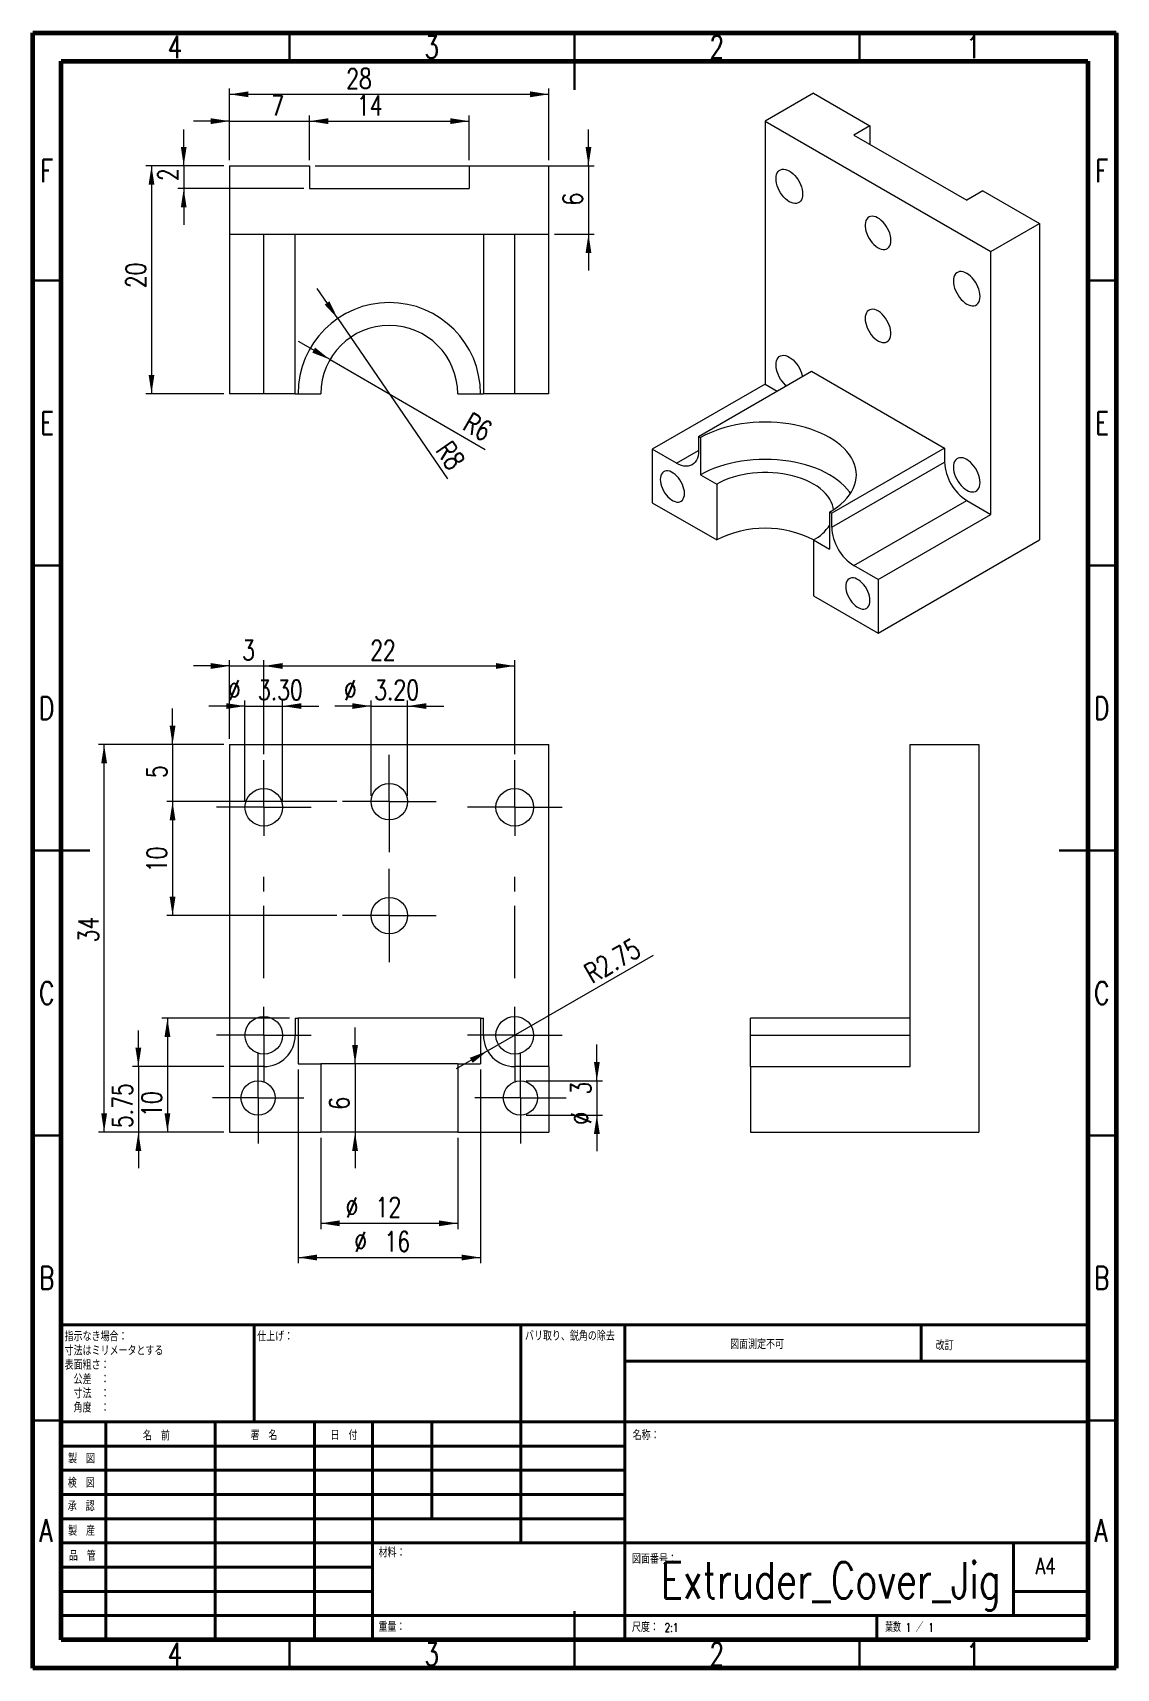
# Model space of a CAD drawing. Header units: millimetres. Extents: x 15 to 205, y 5 to 292.
import ezdxf

# ---------------------------------------------------------------- set-up
doc = ezdxf.new("R2010")
doc.units = ezdxf.units.MM
doc.linetypes.add('CENTERX2', pattern=[20.32, 12.7, -2.54, 2.54, -2.54])
doc.styles.add('SLDTEXTSTYLE0', font='TXT', dxfattribs={"width": 0.75, "bigfont": 'bigfont'})
doc.styles.add('SLDTEXTSTYLE1', font='TXT', dxfattribs={"width": 0.65625, "bigfont": 'bigfont'})
doc.dimstyles.new('SLDDIMSTYLE0', dxfattribs={"dimtxt": 3.5, "dimasz": 3.302, "dimexe": 0, "dimexo": 0.0625, "dimgap": 0.875, "dimtad": 1, "dimlfac": 0.5, "dimrnd": 1e-09, "dimzin": 12, "dimdsep": 46, "dimtxsty": 'SLDTEXTSTYLE0', "dimsah": 1, "dimcen": 0.09, "dimadec": 0, "dimazin": 3, "dimtfac": 1, "dimtofl": 0, "dimtmove": 0, "dimatfit": 3, "dimfxl": 1, "dimfrac": 2, "dimtolj": 1, "dimtzin": 12, "dimarcsym": 0})
doc.dimstyles.new('SLDDIMSTYLE1', dxfattribs={"dimtxt": 3.5, "dimasz": 3.302, "dimexe": 0, "dimexo": 0.0625, "dimgap": 0.875, "dimtad": 1, "dimlfac": 0.5, "dimrnd": 1e-09, "dimzin": 12, "dimdsep": 46, "dimtxsty": 'SLDTEXTSTYLE0', "dimsah": 1, "dimcen": 0.09, "dimadec": 0, "dimazin": 3, "dimtfac": 1, "dimtmove": 0, "dimatfit": 0, "dimfxl": 1, "dimfrac": 2, "dimtolj": 1, "dimtzin": 12, "dimarcsym": 0})
doc.dimstyles.new('SLDDIMSTYLE2', dxfattribs={"dimtxt": 3.5, "dimasz": 3.302, "dimexe": 0, "dimexo": 0.0625, "dimgap": 0.875, "dimtad": 1, "dimlfac": 0.5, "dimrnd": 1e-09, "dimzin": 12, "dimdsep": 46, "dimtxsty": 'SLDTEXTSTYLE0', "dimsah": 1, "dimcen": 0, "dimadec": 0, "dimazin": 3, "dimtfac": 1, "dimtofl": 0, "dimtmove": 1, "dimatfit": 3, "dimfxl": 1, "dimfrac": 2, "dimtolj": 1, "dimtzin": 12, "dimarcsym": 0})
doc.dimstyles.new('SLDDIMSTYLE3', dxfattribs={"dimtxt": 3.5, "dimasz": 3.302, "dimexe": 0, "dimexo": 0.0625, "dimgap": 0.875, "dimtad": 1, "dimlfac": 0.5, "dimrnd": 1e-09, "dimzin": 4, "dimdsep": 46, "dimtxsty": 'SLDTEXTSTYLE0', "dimsah": 1, "dimcen": 0.09, "dimadec": 0, "dimazin": 1, "dimtfac": 1, "dimtmove": 0, "dimatfit": 0, "dimfxl": 1, "dimfrac": 2, "dimtolj": 1, "dimtzin": 12, "dimarcsym": 0})

# ---------------------------------------------------------------- blocks, each defined once
blk = doc.blocks.new('SW_NOTE_0')
at = {"color": 0, "linetype": 'Continuous', "lineweight": 0, "char_height": 1.5, "attachment_point": 1, "style": 'SLDTEXTSTYLE0'}
for s, insert in [('指示なき場合：', (0, 1.93)), ('寸法はミリメータとする\u3000', (0, -0.57)), ('表面粗さ：', (0, -3.07)), ('\u3000公差\u3000：', (0, -5.57)), ('\u3000寸法\u3000：', (0, -8.07)), ('\u3000角度\u3000：', (0, -10.57))]:
    blk.add_mtext(s, dxfattribs=dict(at, insert=insert))
blk = doc.blocks.new('_D')
at = {"color": 7, "linetype": 'Continuous', "lineweight": 0}
for p, q in [((48.52, 167.08), (26.52, 167.08)), ((27.52, 99.08), (27.52, 167.08)), ((48.52, 99.08), (26.52, 99.08))]:
    blk.add_line(p, q, dxfattribs=at)
for points in [[(27.52, 167.08), (27.01, 163.78), (28.03, 163.78)], [(27.52, 99.08), (28.03, 102.38), (27.01, 102.38)]]:
    blk.add_solid(points, dxfattribs=at)
at = {"color": 7, "linetype": 'Continuous', "lineweight": 0, "insert": (23.01, 132.38), "char_height": 3.5, "attachment_point": 1, "rotation": 90, "style": 'SLDTEXTSTYLE0'}
blk.add_mtext('34', dxfattribs=at)
blk = doc.blocks.new('_D_1')
at = {"color": 7, "linetype": 'Continuous', "lineweight": 0}
for p, q in [((33.52, 110.58), (33.52, 116.93)), ((48.52, 110.58), (32.52, 110.58)), ((33.52, 110.58), (33.52, 99.08)), ((48.52, 99.08), (32.52, 99.08)), ((33.52, 99.08), (33.52, 92.73))]:
    blk.add_line(p, q, dxfattribs=at)
for points in [[(33.52, 110.58), (34.03, 113.88), (33.01, 113.88)], [(33.52, 99.08), (33.01, 95.78), (34.03, 95.78)]]:
    blk.add_solid(points, dxfattribs=at)
at = {"color": 7, "linetype": 'Continuous', "lineweight": 0, "insert": (29.01, 99.8), "char_height": 3.5, "attachment_point": 1, "rotation": 90, "style": 'SLDTEXTSTYLE0'}
blk.add_mtext('5.75', dxfattribs=at)
blk = doc.blocks.new('_D_2')
at = {"color": 7, "linetype": 'Continuous', "lineweight": 0}
for p, q in [((60.02, 119.08), (37.62, 119.08)), ((38.62, 119.08), (38.62, 99.08)), ((48.52, 99.08), (37.62, 99.08))]:
    blk.add_line(p, q, dxfattribs=at)
for points in [[(38.62, 119.08), (38.11, 115.78), (39.13, 115.78)], [(38.62, 99.08), (39.13, 102.38), (38.11, 102.38)]]:
    blk.add_solid(points, dxfattribs=at)
at = {"color": 7, "linetype": 'Continuous', "lineweight": 0, "insert": (34.11, 101.74), "char_height": 3.5, "attachment_point": 1, "rotation": 90, "style": 'SLDTEXTSTYLE0'}
blk.add_mtext('10', dxfattribs=at)
blk = doc.blocks.new('_D_3')
at = {"color": 7, "linetype": 'Continuous', "lineweight": 0}
for p, q in [((65.52, 98.08), (65.52, 82.08)), ((89.52, 98.08), (89.52, 82.08)), ((65.52, 83.08), (89.52, 83.08))]:
    blk.add_line(p, q, dxfattribs=at)
for points in [[(65.52, 83.08), (68.82, 82.57), (68.82, 83.59)], [(89.52, 83.08), (86.22, 83.59), (86.22, 82.57)]]:
    blk.add_solid(points, dxfattribs=at)
at = {"color": 7, "linetype": 'Continuous', "lineweight": 0, "char_height": 3.5, "attachment_point": 1, "style": 'SLDTEXTSTYLE0'}
for s, insert in [('%%c', (69.84, 87.59)), ('12', (75.12, 87.64))]:
    blk.add_mtext(s, dxfattribs=dict(at, insert=insert))
blk = doc.blocks.new('_D_4')
at = {"color": 7, "linetype": 'Continuous', "lineweight": 0}
for p, q in [((61.52, 110.08), (61.52, 76.08)), ((93.52, 110.08), (93.52, 76.08)), ((61.52, 77.08), (93.52, 77.08))]:
    blk.add_line(p, q, dxfattribs=at)
for points in [[(61.52, 77.08), (64.82, 76.57), (64.82, 77.59)], [(93.52, 77.08), (90.22, 77.59), (90.22, 76.57)]]:
    blk.add_solid(points, dxfattribs=at)
at = {"color": 7, "linetype": 'Continuous', "lineweight": 0, "char_height": 3.5, "attachment_point": 1, "style": 'SLDTEXTSTYLE0'}
for s, insert in [('%%c', (71.4, 81.59)), ('16', (76.68, 81.64))]:
    blk.add_mtext(s, dxfattribs=dict(at, insert=insert))
blk = doc.blocks.new('_D_5')
at = {"color": 7, "linetype": 'Continuous', "lineweight": 0}
for q in [(123.88, 130.12), (89.25, 110.16)]:
    blk.add_line((94.76, 113.33), q, dxfattribs=at)
blk.add_solid([(94.76, 113.33), (91.64, 112.12), (92.15, 111.24)], dxfattribs=at)
at = {"color": 7, "linetype": 'Continuous', "lineweight": 0, "insert": (111.33, 128.08), "char_height": 3.5, "attachment_point": 1, "rotation": 30, "style": 'SLDTEXTSTYLE0'}
blk.add_mtext('R2.75', dxfattribs=at)
blk = doc.blocks.new('_D_6')
at = {"color": 7, "linetype": 'Continuous', "lineweight": 0}
for p, q in [((55.52, 165.38), (55.52, 181.88)), ((55.52, 180.88), (99.52, 180.88)), ((99.52, 165.38), (99.52, 181.88))]:
    blk.add_line(p, q, dxfattribs=at)
for points in [[(55.52, 180.88), (58.82, 180.37), (58.82, 181.39)], [(99.52, 180.88), (96.22, 181.39), (96.22, 180.37)]]:
    blk.add_solid(points, dxfattribs=at)
at = {"color": 7, "linetype": 'Continuous', "lineweight": 0, "insert": (74.17, 185.39), "char_height": 3.5, "attachment_point": 1, "style": 'SLDTEXTSTYLE0'}
blk.add_mtext('22', dxfattribs=at)
blk = doc.blocks.new('_D_7')
at = {"color": 7, "linetype": 'Continuous', "lineweight": 0}
for p, q in [((49.52, 180.88), (43.17, 180.88)), ((49.52, 168.08), (49.52, 181.88)), ((49.52, 180.88), (55.52, 180.88)), ((55.52, 165.38), (55.52, 181.88)), ((55.52, 180.88), (61.87, 180.88))]:
    blk.add_line(p, q, dxfattribs=at)
for points in [[(49.52, 180.88), (46.22, 181.39), (46.22, 180.37)], [(55.52, 180.88), (58.82, 180.37), (58.82, 181.39)]]:
    blk.add_solid(points, dxfattribs=at)
at = {"color": 7, "linetype": 'Continuous', "lineweight": 0, "insert": (51.71, 185.39), "char_height": 3.5, "attachment_point": 1, "style": 'SLDTEXTSTYLE0'}
blk.add_mtext('3', dxfattribs=at)
blk = doc.blocks.new('_D_8')
at = {"color": 7, "linetype": 'Continuous', "lineweight": 0}
for p, q in [((68.32, 157.08), (38.52, 157.08)), ((39.52, 157.08), (39.52, 137.08)), ((68.32, 137.08), (38.52, 137.08))]:
    blk.add_line(p, q, dxfattribs=at)
for points in [[(39.52, 157.08), (39.01, 153.78), (40.03, 153.78)], [(39.52, 137.08), (40.03, 140.38), (39.01, 140.38)]]:
    blk.add_solid(points, dxfattribs=at)
at = {"color": 7, "linetype": 'Continuous', "lineweight": 0, "insert": (35.01, 144.67), "char_height": 3.5, "attachment_point": 1, "rotation": 90, "style": 'SLDTEXTSTYLE0'}
blk.add_mtext('10', dxfattribs=at)
blk = doc.blocks.new('_D_9')
at = {"color": 7, "linetype": 'Continuous', "lineweight": 0}
for p, q in [((39.52, 167.08), (39.52, 173.43)), ((48.52, 167.08), (38.52, 167.08)), ((39.52, 167.08), (39.52, 157.08)), ((68.32, 157.08), (38.52, 157.08)), ((39.52, 157.08), (39.52, 150.73))]:
    blk.add_line(p, q, dxfattribs=at)
for points in [[(39.52, 167.08), (40.03, 170.38), (39.01, 170.38)], [(39.52, 157.08), (39.01, 153.78), (40.03, 153.78)]]:
    blk.add_solid(points, dxfattribs=at)
at = {"color": 7, "linetype": 'Continuous', "lineweight": 0, "insert": (35.01, 161.22), "char_height": 3.5, "attachment_point": 1, "rotation": 90, "style": 'SLDTEXTSTYLE0'}
blk.add_mtext('5', dxfattribs=at)
blk = doc.blocks.new('_D_10')
at = {"color": 7, "linetype": 'Continuous', "lineweight": 0}
for p, q in [((52.22, 173.84), (45.87, 173.84)), ((52.22, 157.08), (52.22, 174.84)), ((52.22, 173.84), (58.82, 173.84)), ((58.82, 157.08), (58.82, 174.84)), ((58.82, 173.84), (65.17, 173.84))]:
    blk.add_line(p, q, dxfattribs=at)
for points in [[(52.22, 173.84), (48.92, 174.35), (48.92, 173.34)], [(58.82, 173.84), (62.12, 173.34), (62.12, 174.35)]]:
    blk.add_solid(points, dxfattribs=at)
at = {"color": 7, "linetype": 'Continuous', "lineweight": 0, "char_height": 3.5, "attachment_point": 1, "style": 'SLDTEXTSTYLE0'}
for s, insert in [('%%c', (49.21, 178.36)), ('3.30', (54.49, 178.41))]:
    blk.add_mtext(s, dxfattribs=dict(at, insert=insert))
blk = doc.blocks.new('_D_11')
at = {"color": 7, "linetype": 'Continuous', "lineweight": 0}
for p, q in [((74.32, 173.84), (67.97, 173.84)), ((74.32, 158.08), (74.32, 174.84)), ((74.32, 173.84), (80.72, 173.84)), ((80.72, 158.08), (80.72, 174.84)), ((80.72, 173.84), (87.07, 173.84))]:
    blk.add_line(p, q, dxfattribs=at)
for points in [[(74.32, 173.84), (71.02, 174.35), (71.02, 173.34)], [(80.72, 173.84), (84.02, 173.34), (84.02, 174.35)]]:
    blk.add_solid(points, dxfattribs=at)
at = {"color": 7, "linetype": 'Continuous', "lineweight": 0, "char_height": 3.5, "attachment_point": 1, "style": 'SLDTEXTSTYLE0'}
for s, insert in [('%%c', (69.59, 178.36)), ('3.20', (74.87, 178.41))]:
    blk.add_mtext(s, dxfattribs=dict(at, insert=insert))
blk = doc.blocks.new('_D_12')
at = {"color": 7, "linetype": 'Continuous', "lineweight": 0}
for p, q in [((113.92, 108.08), (113.92, 114.43)), ((101.52, 108.08), (114.92, 108.08)), ((113.92, 108.08), (113.92, 102.08)), ((101.52, 102.08), (114.92, 102.08)), ((113.92, 102.08), (113.92, 95.73))]:
    blk.add_line(p, q, dxfattribs=at)
for points in [[(113.92, 108.08), (114.43, 111.38), (113.41, 111.38)], [(113.92, 102.08), (113.41, 98.78), (114.43, 98.78)]]:
    blk.add_solid(points, dxfattribs=at)
at = {"color": 7, "linetype": 'Continuous', "lineweight": 0, "char_height": 3.5, "attachment_point": 1, "rotation": 90, "style": 'SLDTEXTSTYLE0'}
for s, insert in [('3', (109.35, 105.67)), ('%%c', (109.41, 100.39))]:
    blk.add_mtext(s, dxfattribs=dict(at, insert=insert))
blk = doc.blocks.new('_D_13')
at = {"color": 7, "linetype": 'Continuous', "lineweight": 0}
for p, q in [((71.52, 111.08), (71.52, 117.43)), ((71.52, 111.08), (71.52, 99.08)), ((71.52, 99.08), (71.52, 92.73))]:
    blk.add_line(p, q, dxfattribs=at)
for points in [[(71.52, 111.08), (72.03, 114.38), (71.01, 114.38)], [(71.52, 99.08), (71.01, 95.78), (72.03, 95.78)]]:
    blk.add_solid(points, dxfattribs=at)
at = {"color": 7, "linetype": 'Continuous', "lineweight": 0, "insert": (67.01, 103.03), "char_height": 3.5, "attachment_point": 1, "rotation": 90, "style": 'SLDTEXTSTYLE0'}
blk.add_mtext('6', dxfattribs=at)
blk = doc.blocks.new('SW_CENTERMARKSYMBOL_0')
at = {"color": 0, "linetype": 'Continuous', "lineweight": 0}
for p, q in [((0, 5), (0, 8)), ((0, 0), (0, 5)), ((-5, 0), (-8, 0)), ((0, 0), (-5, 0)), ((0, 0), (0, -5)), ((0, 0), (5, 0)), ((5, 0), (8, 0)), ((0, -5), (0, -8))]:
    blk.add_line(p, q, dxfattribs=at)
blk = doc.blocks.new('SW_CENTERMARKSYMBOL_1')
at = {"color": 0, "linetype": 'Continuous', "lineweight": 0}
for p, q in [((0, 5), (0, 8)), ((0, 0), (0, 5)), ((-5, 0), (-8, 0)), ((0, 0), (-5, 0)), ((0, 0), (0, -5)), ((0, 0), (5, 0)), ((5, 0), (8, 0)), ((0, -5), (0, -8))]:
    blk.add_line(p, q, dxfattribs=at)
blk = doc.blocks.new('SW_CENTERMARKSYMBOL_2')
at = {"color": 0, "linetype": 'Continuous', "lineweight": 0}
for p, q in [((0, 5), (0, 8.2)), ((0, 0), (0, 5)), ((-5, 0), (-8.2, 0)), ((0, 0), (-5, 0)), ((0, 0), (0, -5)), ((0, 0), (5, 0)), ((5, 0), (8.2, 0)), ((0, -5), (0, -8.85))]:
    blk.add_line(p, q, dxfattribs=at)
blk = doc.blocks.new('SW_CENTERMARKSYMBOL_3')
at = {"color": 0, "linetype": 'Continuous', "lineweight": 0}
for p, q in [((0, 5), (0, 8.2)), ((0, 0), (0, 5)), ((-5, 0), (-8.2, 0)), ((0, 0), (-5, 0)), ((0, 0), (0, -5)), ((0, 0), (5, 0)), ((5, 0), (8.2, 0)), ((0, -5), (0, -8.2))]:
    blk.add_line(p, q, dxfattribs=at)
blk = doc.blocks.new('SW_CENTERMARKSYMBOL_4')
at = {"color": 0, "linetype": 'Continuous', "lineweight": 0}
for p, q in [((0, 5), (0, 8.3)), ((0, 0), (0, 5)), ((-5, 0), (-8.3, 0)), ((0, 0), (-5, 0)), ((0, 0), (0, -5)), ((0, 0), (5, 0)), ((5, 0), (8.3, 0)), ((0, -40), (0, -35)), ((-5, -40), (-8.3, -40)), ((0, -40), (-5, -40)), ((0, -40), (0, -45)), ((0, -40), (5, -40)), ((5, -40), (8.3, -40)), ((0, -45), (0, -48.3))]:
    blk.add_line(p, q, dxfattribs=at)
at = {"color": 0, "linetype": 'CENTERX2', "lineweight": 0}
blk.add_line((0, -30), (0, -10), dxfattribs=at)
blk = doc.blocks.new('SW_CENTERMARKSYMBOL_5')
at = {"color": 0, "linetype": 'Continuous', "lineweight": 0}
for p, q in [((0, 5), (0, 8.3)), ((0, 0), (0, 5)), ((-5, 0), (-8.3, 0)), ((0, 0), (-5, 0)), ((0, 0), (0, -5)), ((0, 0), (5, 0)), ((5, 0), (8.3, 0)), ((0, -40), (0, -35)), ((-5, -40), (-8.3, -40)), ((0, -40), (-5, -40)), ((0, -40), (0, -45)), ((0, -40), (5, -40)), ((5, -40), (8.3, -40)), ((0, -45), (0, -48.3))]:
    blk.add_line(p, q, dxfattribs=at)
at = {"color": 0, "linetype": 'CENTERX2', "lineweight": 0}
blk.add_line((0, -30), (0, -10), dxfattribs=at)
blk = doc.blocks.new('_D_14')
at = {"color": 7, "linetype": 'Continuous', "lineweight": 0}
for p, q in [((48.52, 268.65), (34.83, 268.65)), ((35.83, 268.65), (35.83, 228.65)), ((48.52, 228.65), (34.83, 228.65))]:
    blk.add_line(p, q, dxfattribs=at)
for points in [[(35.83, 268.65), (35.32, 265.35), (36.33, 265.35)], [(35.83, 228.65), (36.33, 231.95), (35.32, 231.95)]]:
    blk.add_solid(points, dxfattribs=at)
at = {"color": 7, "linetype": 'Continuous', "lineweight": 0, "insert": (31.31, 247.17), "char_height": 3.5, "attachment_point": 1, "rotation": 90, "style": 'SLDTEXTSTYLE0'}
blk.add_mtext('20', dxfattribs=at)
blk = doc.blocks.new('_D_15')
at = {"color": 7, "linetype": 'Continuous', "lineweight": 0}
for p, q in [((49.52, 276.48), (43.17, 276.48)), ((49.52, 269.65), (49.52, 277.48)), ((49.52, 276.48), (63.52, 276.48)), ((63.52, 269.65), (63.52, 277.48)), ((63.52, 276.48), (69.87, 276.48))]:
    blk.add_line(p, q, dxfattribs=at)
for points in [[(49.52, 276.48), (46.22, 276.99), (46.22, 275.97)], [(63.52, 276.48), (66.82, 275.97), (66.82, 276.99)]]:
    blk.add_solid(points, dxfattribs=at)
at = {"color": 7, "linetype": 'Continuous', "lineweight": 0, "insert": (56.8, 280.99), "char_height": 3.5, "attachment_point": 1, "style": 'SLDTEXTSTYLE0'}
blk.add_mtext('7', dxfattribs=at)
blk = doc.blocks.new('_D_16')
at = {"color": 7, "linetype": 'Continuous', "lineweight": 0}
for p, q in [((49.52, 269.65), (49.52, 282.19)), ((105.52, 269.65), (105.52, 282.19)), ((49.52, 281.19), (105.52, 281.19))]:
    blk.add_line(p, q, dxfattribs=at)
for points in [[(49.52, 281.19), (52.82, 280.68), (52.82, 281.7)], [(105.52, 281.19), (102.22, 281.7), (102.22, 280.68)]]:
    blk.add_solid(points, dxfattribs=at)
at = {"color": 7, "linetype": 'Continuous', "lineweight": 0, "insert": (69.97, 285.7), "char_height": 3.5, "attachment_point": 1, "style": 'SLDTEXTSTYLE0'}
blk.add_mtext('28', dxfattribs=at)
blk = doc.blocks.new('_D_17')
at = {"color": 7, "linetype": 'Continuous', "lineweight": 0}
for p, q in [((63.52, 269.65), (63.52, 277.48)), ((63.52, 276.48), (91.52, 276.48)), ((91.52, 269.65), (91.52, 277.48))]:
    blk.add_line(p, q, dxfattribs=at)
for points in [[(63.52, 276.48), (66.82, 275.97), (66.82, 276.99)], [(91.52, 276.48), (88.22, 276.99), (88.22, 275.97)]]:
    blk.add_solid(points, dxfattribs=at)
at = {"color": 7, "linetype": 'Continuous', "lineweight": 0, "insert": (71.84, 280.99), "char_height": 3.5, "attachment_point": 1, "style": 'SLDTEXTSTYLE0'}
blk.add_mtext('14', dxfattribs=at)
blk = doc.blocks.new('_D_18')
at = {"color": 7, "linetype": 'Continuous', "lineweight": 0}
for p, q in [((41.47, 268.65), (41.47, 275)), ((48.52, 268.65), (40.47, 268.65)), ((41.47, 268.65), (41.47, 264.65)), ((62.52, 264.65), (40.47, 264.65)), ((41.47, 264.65), (41.47, 258.3))]:
    blk.add_line(p, q, dxfattribs=at)
for points in [[(41.47, 268.65), (41.98, 271.95), (40.97, 271.95)], [(41.47, 264.65), (40.97, 261.35), (41.98, 261.35)]]:
    blk.add_solid(points, dxfattribs=at)
at = {"color": 7, "linetype": 'Continuous', "lineweight": 0, "insert": (36.96, 265.96), "char_height": 3.5, "attachment_point": 1, "rotation": 90, "style": 'SLDTEXTSTYLE0'}
blk.add_mtext('2', dxfattribs=at)
blk = doc.blocks.new('_D_19')
at = {"color": 7, "linetype": 'Continuous', "lineweight": 0}
for p, q in [((112.45, 268.65), (112.45, 275)), ((64.52, 268.65), (113.45, 268.65)), ((112.45, 268.65), (112.45, 256.65)), ((106.52, 256.65), (113.45, 256.65)), ((112.45, 256.65), (112.45, 250.3))]:
    blk.add_line(p, q, dxfattribs=at)
for points in [[(112.45, 268.65), (112.96, 271.95), (111.94, 271.95)], [(112.45, 256.65), (111.94, 253.35), (112.96, 253.35)]]:
    blk.add_solid(points, dxfattribs=at)
at = {"color": 7, "linetype": 'Continuous', "lineweight": 0, "insert": (107.94, 261.67), "char_height": 3.5, "attachment_point": 1, "rotation": 90, "style": 'SLDTEXTSTYLE0'}
blk.add_mtext('6', dxfattribs=at)
blk = doc.blocks.new('_D_20')
at = {"color": 7, "linetype": 'Continuous', "lineweight": 0}
for q in [(61.63, 237.83), (94.34, 218.89)]:
    blk.add_line((67.13, 234.65), q, dxfattribs=at)
blk.add_solid([(67.13, 234.65), (64.52, 236.74), (64.01, 235.86)], dxfattribs=at)
at = {"color": 7, "linetype": 'Continuous', "lineweight": 0, "insert": (91.91, 225.51), "char_height": 3.5, "attachment_point": 1, "rotation": 330, "style": 'SLDTEXTSTYLE0'}
blk.add_mtext('R6', dxfattribs=at)
blk = doc.blocks.new('_D_21')
at = {"color": 7, "linetype": 'Continuous', "lineweight": 0}
for q in [(64.89, 247.09), (87.71, 213.69)]:
    blk.add_line((68.48, 241.85), q, dxfattribs=at)
blk.add_solid([(68.48, 241.85), (67.03, 244.86), (66.19, 244.29)], dxfattribs=at)
at = {"color": 7, "linetype": 'Continuous', "lineweight": 0, "insert": (88.37, 220.71), "char_height": 3.5, "attachment_point": 1, "rotation": 304.4126, "style": 'SLDTEXTSTYLE0'}
blk.add_mtext('R8', dxfattribs=at)

msp = doc.modelspace()

# ---------------------------------------------------------------- linework, layer by layer
at = {"color": 7, "linetype": 'Continuous', "lineweight": 60}
for p, q in [((15, 5), (15, 292)), ((15, 292), (205, 292)), ((205, 292), (205, 5)), ((20, 10), (20, 287)), ((20, 287), (200, 287)), ((200, 287), (200, 10)), ((200, 10), (20, 10)), ((205, 5), (15, 5))]:
    msp.add_line(p, q, dxfattribs=at)
at = {"color": 7, "linetype": 'Continuous', "lineweight": 30}
for p, q in [((60, 287), (60, 292)), ((110, 292), (110, 282)), ((110, 287), (110, 292)), ((160, 287), (160, 292)), ((20, 248.5), (15, 248.5)), ((200, 248.5), (205, 248.5)), ((20, 198.5), (15, 198.5)), ((200, 198.5), (205, 198.5)), ((15, 148.5), (25, 148.5)), ((20, 148.5), (15, 148.5)), ((205, 148.5), (195, 148.5)), ((200, 148.5), (205, 148.5)), ((20, 98.5), (15, 98.5)), ((200, 98.5), (205, 98.5)), ((20, 48.5), (15, 48.5)), ((200, 48.5), (205, 48.5)), ((110, 5), (110, 15)), ((60, 10), (60, 5)), ((110, 10), (110, 5)), ((160, 10), (160, 5))]:
    msp.add_line(p, q, dxfattribs=at)
at = {"color": 7, "linetype": 'Continuous', "lineweight": 15}
for p, q in [((151.913, 281.371), (143.428, 276.472)), ((151.913, 281.371), (161.813, 275.656)), ((143.428, 276.472), (183.026, 253.613)), ((143.428, 276.472), (143.428, 230.338)), ((161.813, 275.656), (158.984, 274.023)), ((161.813, 275.656), (161.813, 272.39)), ((158.984, 274.023), (178.783, 262.593)), ((49.519, 268.648), (63.519, 268.648)), ((49.519, 268.648), (49.519, 256.648)), ((63.519, 268.648), (63.519, 264.648)), ((91.519, 268.648), (91.519, 264.648)), ((91.519, 268.648), (105.519, 268.648)), ((105.519, 256.648), (105.519, 268.648)), ((63.519, 264.648), (91.519, 264.648)), ((181.612, 264.226), (178.783, 262.593)), ((181.612, 264.226), (191.511, 258.511)), ((183.026, 253.613), (191.511, 258.511)), ((191.511, 258.511), (191.511, 202.987)), ((49.519, 256.648), (105.519, 256.648)), ((49.519, 256.648), (49.519, 228.648)), ((55.519, 228.648), (55.519, 256.648)), ((61.019, 228.648), (61.019, 256.648)), ((94.019, 256.648), (94.019, 228.648)), ((99.519, 228.648), (99.519, 256.648)), ((105.519, 228.648), (105.519, 256.648)), ((183.026, 207.478), (183.026, 253.613)), ((131.761, 221.154), (151.56, 232.584)), ((151.56, 232.584), (174.894, 219.113)), ((143.428, 230.338), (123.629, 218.908)), ((143.428, 230.338), (145.548, 229.114)), ((55.519, 228.648), (49.519, 228.648)), ((61.019, 228.648), (55.519, 228.648)), ((61.019, 228.648), (61.519, 228.648)), ((61.519, 228.648), (65.519, 228.648)), ((89.519, 228.648), (93.519, 228.648)), ((93.519, 228.648), (94.019, 228.648)), ((99.519, 228.648), (94.019, 228.648)), ((105.519, 228.648), (99.519, 228.648)), ((131.761, 221.154), (132.114, 220.95)), ((131.761, 221.154), (131.761, 218.705)), ((127.871, 216.459), (123.629, 218.908)), ((123.629, 218.908), (123.629, 209.518)), ((132.114, 220.95), (132.114, 214.418)), ((174.894, 219.113), (155.095, 207.684)), ((174.894, 219.113), (174.894, 216.664)), ((155.095, 205.234), (174.894, 216.664)), ((132.114, 214.418), (134.943, 212.785)), ((134.943, 212.785), (134.943, 202.987)), ((123.629, 209.518), (134.943, 202.987)), ((158.984, 198.498), (178.783, 209.928)), ((178.783, 209.928), (183.026, 207.478)), ((154.742, 207.888), (154.742, 201.355)), ((154.742, 207.888), (155.095, 207.684)), ((155.095, 205.234), (155.095, 207.684)), ((163.227, 196.049), (183.026, 207.478)), ((151.913, 202.988), (151.913, 193.19)), ((151.913, 202.988), (154.742, 201.355)), ((163.227, 186.658), (191.511, 202.987)), ((163.227, 196.049), (158.984, 198.498)), ((163.227, 196.049), (163.227, 186.658)), ((151.913, 193.19), (163.227, 186.658)), ((49.519, 167.079), (105.519, 167.079)), ((49.519, 167.079), (49.519, 110.579)), ((105.519, 110.579), (105.519, 167.079)), ((168.885, 110.579), (168.885, 167.079)), ((168.885, 167.079), (180.885, 167.079)), ((180.885, 167.079), (180.885, 99.079)), ((61.019, 119.079), (61.019, 116.079)), ((61.019, 119.079), (61.519, 119.079)), ((61.519, 119.079), (61.519, 111.079)), ((93.519, 119.079), (61.519, 119.079)), ((93.519, 119.079), (93.519, 111.079)), ((93.519, 119.079), (94.019, 119.079)), ((94.019, 116.079), (94.019, 119.079)), ((168.885, 119.079), (140.885, 119.079)), ((140.885, 116.079), (140.885, 119.079)), ((140.885, 116.079), (168.885, 116.079)), ((140.885, 110.579), (140.885, 116.079)), ((49.519, 110.579), (49.519, 99.079)), ((55.519, 110.579), (49.519, 110.579)), ((61.519, 111.079), (65.519, 111.079)), ((65.519, 111.079), (65.519, 99.079)), ((89.519, 111.079), (65.519, 111.079)), ((89.519, 111.079), (89.519, 99.079)), ((89.519, 111.079), (93.519, 111.079)), ((105.519, 110.579), (99.519, 110.579)), ((105.519, 110.579), (105.519, 99.079)), ((140.885, 110.579), (140.885, 99.079)), ((140.885, 110.579), (168.885, 110.579)), ((49.519, 99.079), (65.519, 99.079)), ((89.519, 99.079), (65.519, 99.079)), ((89.519, 99.079), (105.519, 99.079)), ((140.885, 99.079), (180.885, 99.079))]:
    msp.add_line(p, q, dxfattribs=at)
at = {"color": 8, "linetype": 'Continuous', "lineweight": 15}
msp.add_line((127.871, 216.459), (131.761, 218.704), dxfattribs=at)
at = {"color": 7, "linetype": 'Continuous', "lineweight": 40}
for p, q in [((20, 65.25), (200, 65.25)), ((20, 65.25), (20, 10)), ((53.8, 48.25), (53.8, 65.25)), ((100.6, 65.25), (100.6, 27)), ((118.8, 65.25), (118.8, 10)), ((170.8, 58.875), (170.8, 65.25)), ((200, 58.875), (118.8, 58.875)), ((200, 48.25), (20, 48.25)), ((27.8, 48.25), (27.8, 10)), ((46.991, 48.25), (46.991, 10)), ((64.399, 48.25), (64.399, 10)), ((74.6, 10), (74.6, 48.25)), ((85, 31.25), (85, 48.25)), ((118.8, 44), (20, 44)), ((118.8, 39.75), (20, 39.75)), ((118.8, 35.5), (20, 35.5)), ((118.8, 31.25), (20, 31.25)), ((74.6, 27), (20, 27)), ((74.6, 27), (200, 27)), ((187, 14.25), (187, 27)), ((74.6, 22.75), (20, 22.75)), ((74.6, 18.5), (20, 18.5)), ((200, 18.5), (187, 18.5)), ((20, 14.25), (200, 14.25)), ((163, 10), (163, 14.25))]:
    msp.add_line(p, q, dxfattribs=at)
at = {"color": 7, "linetype": 'Continuous', "lineweight": 15, "flags": 128}
for points in [[(150.004, 263.694), (149.98, 263.324), (149.909, 262.99), (149.793, 262.696), (149.633, 262.451), (149.434, 262.259), (149.199, 262.123), (148.932, 262.046), (148.64, 262.03), (148.328, 262.076), (148.003, 262.182), (147.67, 262.347), (147.338, 262.566), (147.013, 262.835), (146.701, 263.15), (146.409, 263.503), (146.142, 263.887), (145.907, 264.295), (145.707, 264.718), (145.548, 265.147), (145.432, 265.575), (145.361, 265.991), (145.337, 266.388), (145.361, 266.758), (145.432, 267.093), (145.548, 267.386), (145.707, 267.631), (145.907, 267.824), (146.142, 267.96), (146.409, 268.036), (146.701, 268.052), (147.013, 268.006), (147.338, 267.9), (147.67, 267.736), (148.003, 267.517), (148.328, 267.247), (148.64, 266.933), (148.932, 266.58), (149.199, 266.195), (149.434, 265.788), (149.633, 265.365), (149.793, 264.935), (149.909, 264.508), (149.98, 264.091), (150.004, 263.694)], [(165.49, 255.571), (165.465, 255.965), (165.394, 256.379), (165.276, 256.804), (165.114, 257.23), (164.912, 257.648), (164.674, 258.05), (164.406, 258.427), (164.112, 258.771), (163.799, 259.075), (163.474, 259.332), (163.144, 259.536), (162.816, 259.684), (162.496, 259.772), (162.192, 259.798), (161.91, 259.762), (161.656, 259.665), (161.436, 259.508), (161.254, 259.295), (161.113, 259.031), (161.018, 258.72), (160.97, 258.371), (160.97, 257.989), (161.018, 257.584), (161.113, 257.164), (161.254, 256.738), (161.436, 256.314), (161.656, 255.903), (161.91, 255.512), (162.192, 255.151), (162.496, 254.826), (162.816, 254.545), (163.144, 254.314), (163.474, 254.137), (163.799, 254.019), (164.112, 253.962), (164.406, 253.966), (164.674, 254.033), (164.912, 254.161), (165.114, 254.346), (165.276, 254.585), (165.394, 254.874), (165.465, 255.204), (165.49, 255.571)], [(181.117, 245.733), (181.093, 246.13), (181.022, 246.547), (180.906, 246.974), (180.746, 247.404), (180.547, 247.827), (180.311, 248.234), (180.045, 248.619), (179.752, 248.972), (179.441, 249.286), (179.115, 249.556), (178.783, 249.775), (178.451, 249.939), (178.126, 250.045), (177.814, 250.091), (177.522, 250.075), (177.255, 249.999), (177.02, 249.863), (176.82, 249.67), (176.661, 249.425), (176.544, 249.132), (176.473, 248.797), (176.45, 248.427), (176.473, 248.03), (176.544, 247.614), (176.661, 247.186), (176.82, 246.757), (177.02, 246.334), (177.255, 245.926), (177.522, 245.542), (177.814, 245.189), (178.126, 244.874), (178.451, 244.605), (178.783, 244.386), (179.115, 244.221), (179.441, 244.115), (179.752, 244.07), (180.045, 244.085), (180.311, 244.162), (180.547, 244.298), (180.746, 244.49), (180.906, 244.735), (181.022, 245.029), (181.093, 245.363), (181.117, 245.733)], [(160.964, 241.853), (160.988, 241.458), (161.06, 241.044), (161.178, 240.62), (161.34, 240.194), (161.542, 239.776), (161.779, 239.374), (162.048, 238.997), (162.342, 238.652), (162.654, 238.349), (162.979, 238.092), (163.309, 237.888), (163.638, 237.74), (163.957, 237.652), (164.261, 237.625), (164.543, 237.661), (164.797, 237.759), (165.018, 237.916), (165.2, 238.128), (165.34, 238.393), (165.435, 238.703), (165.484, 239.053), (165.484, 239.434), (165.435, 239.84), (165.34, 240.26), (165.2, 240.686), (165.018, 241.109), (164.797, 241.521), (164.543, 241.911), (164.261, 242.273), (163.957, 242.598), (163.638, 242.879), (163.309, 243.11), (162.979, 243.287), (162.654, 243.405), (162.342, 243.462), (162.048, 243.457), (161.779, 243.39), (161.542, 243.263), (161.34, 243.078), (161.178, 242.838), (161.06, 242.55), (160.988, 242.219), (160.964, 241.853)], [(147.16, 230.045), (147.013, 230.174), (146.701, 230.488), (146.409, 230.841), (146.142, 231.225), (145.907, 231.633), (145.707, 232.056), (145.548, 232.486), (145.432, 232.913), (145.361, 233.329), (145.337, 233.727), (145.361, 234.096), (145.432, 234.431), (145.548, 234.724), (145.707, 234.97), (145.907, 235.162), (146.142, 235.298), (146.409, 235.375), (146.701, 235.39), (147.013, 235.344), (147.338, 235.238), (147.67, 235.074), (148.003, 234.855), (148.328, 234.585), (148.64, 234.271), (148.932, 233.918), (149.199, 233.534), (149.434, 233.126), (149.633, 232.703), (149.793, 232.274), (149.909, 231.846), (149.948, 231.653)], [(154.742, 207.888), (155.457, 208.329), (156.121, 208.796), (156.731, 209.287), (157.284, 209.801), (157.778, 210.334), (158.21, 210.884), (158.579, 211.45), (158.883, 212.028), (159.12, 212.617), (159.291, 213.213), (159.394, 213.815), (159.428, 214.419), (159.394, 215.023), (159.291, 215.625), (159.12, 216.221), (158.883, 216.81), (158.579, 217.388), (158.21, 217.954), (157.778, 218.504), (157.284, 219.037), (156.731, 219.551), (156.121, 220.042), (155.457, 220.509), (154.742, 220.95), (153.977, 221.363), (153.168, 221.747), (152.317, 222.099), (151.428, 222.418), (150.504, 222.703), (149.551, 222.952), (148.571, 223.165), (147.569, 223.341), (146.549, 223.478), (145.516, 223.577), (144.474, 223.636), (143.428, 223.656), (142.381, 223.636), (141.339, 223.577), (140.306, 223.478), (139.287, 223.341), (138.285, 223.165), (137.305, 222.952), (136.351, 222.703), (135.428, 222.418), (134.539, 222.099), (133.688, 221.747), (132.878, 221.363), (132.114, 220.95)], [(131.761, 218.705), (131.736, 218.216), (131.663, 217.762), (131.542, 217.347), (131.375, 216.978), (131.164, 216.659), (130.912, 216.394), (130.621, 216.187), (130.296, 216.039), (129.941, 215.953), (129.559, 215.929), (129.156, 215.969), (128.737, 216.072), (128.307, 216.236), (127.871, 216.459)], [(158.394, 211.153), (158.21, 211.421), (157.778, 211.972), (157.284, 212.505), (156.731, 213.018), (156.121, 213.51), (155.457, 213.977), (154.742, 214.418), (153.977, 214.831), (153.168, 215.215), (152.317, 215.567), (151.428, 215.886), (150.504, 216.171), (149.551, 216.42), (148.571, 216.633), (147.569, 216.808), (146.549, 216.946), (145.516, 217.044), (144.474, 217.103), (143.428, 217.123), (142.381, 217.103), (141.339, 217.044), (140.306, 216.946), (139.287, 216.808), (138.285, 216.633), (137.305, 216.42), (136.351, 216.171), (135.428, 215.886), (134.539, 215.567), (133.688, 215.215), (132.878, 214.831), (132.114, 214.418)], [(181.117, 213.071), (181.093, 213.469), (181.022, 213.885), (180.906, 214.313), (180.746, 214.742), (180.547, 215.165), (180.311, 215.573), (180.045, 215.957), (179.752, 216.31), (179.441, 216.624), (179.115, 216.894), (178.783, 217.113), (178.451, 217.277), (178.126, 217.384), (177.814, 217.429), (177.522, 217.414), (177.255, 217.337), (177.02, 217.201), (176.82, 217.009), (176.661, 216.763), (176.544, 216.47), (176.473, 216.135), (176.45, 215.766), (176.473, 215.368), (176.544, 214.952), (176.661, 214.525), (176.82, 214.095), (177.02, 213.672), (177.255, 213.264), (177.522, 212.88), (177.814, 212.527), (178.126, 212.213), (178.451, 211.943), (178.783, 211.724), (179.115, 211.56), (179.441, 211.454), (179.752, 211.408), (180.045, 211.423), (180.311, 211.5), (180.547, 211.636), (180.746, 211.829), (180.906, 212.074), (181.022, 212.367), (181.093, 212.702), (181.117, 213.071)], [(125.043, 213.601), (125.067, 213.222), (125.137, 212.824), (125.253, 212.417), (125.412, 212.008), (125.609, 211.608), (125.842, 211.224), (126.104, 210.867), (126.389, 210.543), (126.692, 210.26), (127.006, 210.025), (127.323, 209.842), (127.636, 209.715), (127.939, 209.648), (128.225, 209.642), (128.487, 209.697), (128.719, 209.812), (128.917, 209.984), (129.076, 210.21), (129.191, 210.484), (129.262, 210.8), (129.286, 211.151), (129.262, 211.53), (129.191, 211.928), (129.076, 212.336), (128.917, 212.744), (128.719, 213.145), (128.487, 213.528), (128.225, 213.885), (127.939, 214.209), (127.636, 214.492), (127.323, 214.727), (127.006, 214.91), (126.692, 215.037), (126.389, 215.104), (126.104, 215.11), (125.842, 215.055), (125.609, 214.94), (125.412, 214.768), (125.253, 214.542), (125.137, 214.268), (125.067, 213.952), (125.043, 213.601)], [(155.407, 208.296), (155.352, 208.662), (155.219, 209.175), (155.019, 209.68), (154.754, 210.175), (154.427, 210.657), (154.037, 211.124), (153.588, 211.572), (153.083, 212), (152.523, 212.405), (151.913, 212.785), (151.255, 213.137), (150.554, 213.46), (149.812, 213.752), (149.035, 214.011), (148.227, 214.236), (147.391, 214.425), (146.534, 214.578), (145.659, 214.693), (144.771, 214.771), (143.876, 214.809), (142.979, 214.809), (142.084, 214.771), (141.197, 214.693), (140.322, 214.578), (139.464, 214.425), (138.629, 214.236), (137.821, 214.011), (137.043, 213.752), (136.302, 213.46), (135.6, 213.137), (134.943, 212.785)], [(161.813, 192.374), (161.789, 192.753), (161.718, 193.151), (161.603, 193.558), (161.444, 193.967), (161.246, 194.367), (161.014, 194.75), (160.752, 195.108), (160.466, 195.432), (160.163, 195.714), (159.85, 195.95), (159.533, 196.133), (159.219, 196.259), (158.916, 196.326), (158.631, 196.332), (158.369, 196.277), (158.136, 196.163), (157.939, 195.99), (157.78, 195.765), (157.664, 195.491), (157.594, 195.175), (157.57, 194.823), (157.594, 194.445), (157.664, 194.047), (157.78, 193.639), (157.939, 193.231), (158.136, 192.83), (158.369, 192.447), (158.631, 192.09), (158.916, 191.766), (159.219, 191.483), (159.533, 191.247), (159.85, 191.064), (160.163, 190.938), (160.466, 190.871), (160.752, 190.865), (161.014, 190.92), (161.246, 191.035), (161.444, 191.207), (161.603, 191.432), (161.718, 191.706), (161.789, 192.023), (161.813, 192.374)]]:
    msp.add_lwpolyline(points, dxfattribs=at)
at = {"color": 7, "linetype": 'Continuous', "lineweight": 15}
for centre, radius in [((55.519, 156.079), 3.3), ((77.519, 157.079), 3.2), ((99.519, 156.079), 3.3), ((77.519, 137.079), 3.2), ((55.519, 116.079), 3.3), ((99.519, 116.079), 3.3), ((54.519, 105.079), 3), ((100.519, 105.079), 3)]:
    msp.add_circle(centre, radius, dxfattribs=at)
for centre, radius, start, end in [((77.519, 228.648), 16, 0, 180), ((77.519, 228.648), 12, 0, 180), ((183.296, 217.024), 8.409, 182.45345, 237.54655), ((143.428, 186.645), 18.413, 62.55897, 117.44103), ((148.18, 209.905), 7.86, 298.35362, 326.59179), ((163.497, 205.594), 8.409, 182.45345, 237.54655), ((55.519, 116.079), 5.5, 270, 0), ((99.519, 116.079), 5.5, 180, 270)]:
    msp.add_arc(centre, radius, start, end, dxfattribs=at)

# ---------------------------------------------------------------- block references
at = {"color": 7, "linetype": 'Continuous', "lineweight": 0}
for name, p in [('SW_CENTERMARKSYMBOL_4', (55.519, 156.079)), ('SW_CENTERMARKSYMBOL_2', (77.519, 157.079)), ('SW_CENTERMARKSYMBOL_5', (99.519, 156.079)), ('SW_CENTERMARKSYMBOL_3', (77.519, 137.079)), ('SW_CENTERMARKSYMBOL_1', (54.519, 105.079)), ('SW_CENTERMARKSYMBOL_0', (100.519, 105.079)), ('SW_NOTE_0', (20.594, 61.987))]:
    msp.add_blockref(name, p, dxfattribs=at)

# ---------------------------------------------------------------- texts
for s, insert, char_height, attachment_point, style in [('4', (39.96, 291.474), 3.969, 2, 'SLDTEXTSTYLE0'), ('3', (84.96, 291.474), 3.969, 2, 'SLDTEXTSTYLE0'), ('2', (134.96, 291.474), 3.969, 2, 'SLDTEXTSTYLE0'), ('1', (179.96, 291.474), 3.969, 2, 'SLDTEXTSTYLE0'), ('F', (17.458, 269.724), 3.969, 2, 'SLDTEXTSTYLE0'), ('F', (202.458, 269.724), 3.969, 2, 'SLDTEXTSTYLE0'), ('E', (17.508, 225.474), 3.969, 2, 'SLDTEXTSTYLE0'), ('E', (202.508, 225.474), 3.969, 2, 'SLDTEXTSTYLE0'), ('D', (17.453, 175.474), 3.969, 2, 'SLDTEXTSTYLE0'), ('D', (202.453, 175.474), 3.969, 2, 'SLDTEXTSTYLE0'), ('C', (17.459, 125.474), 3.969, 2, 'SLDTEXTSTYLE0'), ('C', (202.459, 125.474), 3.969, 2, 'SLDTEXTSTYLE0'), ('B', (17.471, 75.474), 3.969, 2, 'SLDTEXTSTYLE0'), ('B', (202.471, 75.474), 3.969, 2, 'SLDTEXTSTYLE0'), ('仕上げ：', (54.371, 63.919), 1.5, 1, 'SLDTEXTSTYLE0'), ('バリ取り、鋭角の除去', (101.309, 64.003), 1.5, 1, 'SLDTEXTSTYLE0'), ('図面測定不可', (137.289, 62.533), 1.5, 1, 'SLDTEXTSTYLE0'), ('改訂', (173.328, 62.335), 1.5, 1, 'SLDTEXTSTYLE0'), ('名\u3000前', (34.322, 46.501), 1.5, 1, 'SLDTEXTSTYLE0'), ('\u3000\u3000署\u3000名', (50.034, 46.562), 1.5, 1, 'SLDTEXTSTYLE0'), ('日\u3000付', (67.215, 46.576), 1.5, 1, 'SLDTEXTSTYLE0'), ('名称：', (120.202, 46.576), 1.5, 1, 'SLDTEXTSTYLE0'), ('製\u3000図', (21.189, 42.492), 1.5, 1, 'SLDTEXTSTYLE0'), ('検\u3000図', (21.156, 38.217), 1.5, 1, 'SLDTEXTSTYLE0'), ('承\u3000認', (21.147, 34.126), 1.5, 1, 'SLDTEXTSTYLE0'), ('A', (17.34, 31.168), 3.969, 2, 'SLDTEXTSTYLE0'), ('製\u3000産', (21.201, 29.796), 1.5, 1, 'SLDTEXTSTYLE0'), ('A', (202.34, 31.168), 3.969, 2, 'SLDTEXTSTYLE0'), ('材料：', (75.646, 25.986), 1.5, 1, 'SLDTEXTSTYLE0'), ('品\u3000管', (21.337, 25.412), 1.5, 1, 'SLDTEXTSTYLE0'), ('図面番号：', (120.074, 24.869), 1.5, 1, 'SLDTEXTSTYLE0'), ('Extruder_Cover_Jig', (154.952, 23.607), 6.35, 2, 'SLDTEXTSTYLE0'), ('A4', (190.871, 24.406), 2.9104, 1, 'SLDTEXTSTYLE0'), ('重量：', (75.618, 12.949), 1.4986, 1, 'SLDTEXTSTYLE0'), ('尺度： 2:1', (120.074, 12.9), 1.5, 1, 'SLDTEXTSTYLE0'), ('葉数 1 ／ 1', (164.478, 12.9), 1.5, 1, 'SLDTEXTSTYLE1'), ('4', (39.96, 9.474), 3.969, 2, 'SLDTEXTSTYLE0'), ('3', (84.96, 9.474), 3.969, 2, 'SLDTEXTSTYLE0'), ('2', (134.96, 9.474), 3.969, 2, 'SLDTEXTSTYLE0'), ('1', (179.96, 9.474), 3.969, 2, 'SLDTEXTSTYLE0')]:
    msp.add_mtext(s, dxfattribs=dict(at, insert=insert, char_height=char_height, attachment_point=attachment_point, style=style))

# ---------------------------------------------------------------- dimensions: what is measured, and where the dimension line sits
for base, p1, p2, dimstyle, picture, middle in [((105.519, 281.193), (49.519, 268.648), (105.519, 268.648), 'SLDDIMSTYLE0', '_D_16', (72.554, 281.193)), ((63.519, 276.477), (49.519, 268.648), (63.519, 268.648), 'SLDDIMSTYLE1', '_D_15', (58.091, 276.477)), ((91.519, 276.477), (63.519, 268.648), (91.519, 268.648), 'SLDDIMSTYLE0', '_D_17', (74.422, 276.477)), ((55.519, 180.88), (49.519, 167.079), (55.519, 164.379), 'SLDDIMSTYLE1', '_D_7', (52.999, 180.88)), ((99.519, 180.88), (55.519, 164.379), (99.519, 164.379), 'SLDDIMSTYLE0', '_D_6', (76.754, 180.88))]:
    dim = msp.add_linear_dim(base=base, p1=p1, p2=p2, dimstyle=dimstyle, dxfattribs=at)
    dim.commit()
    dim.dimension.update_dxf_attribs({"geometry": picture, "text_midpoint": middle, "dimtype": 160})
for base, p1, p2, dimstyle, picture, middle in [((41.473, 264.648), (49.519, 268.648), (63.519, 264.648), 'SLDDIMSTYLE1', '_D_18', (41.473, 267.249)), ((112.45, 256.648), (63.519, 268.648), (105.519, 256.648), 'SLDDIMSTYLE1', '_D_19', (112.45, 262.967)), ((35.826, 228.648), (49.519, 268.648), (49.519, 228.648), 'SLDDIMSTYLE0', '_D_14', (35.826, 249.752)), ((39.519, 157.079), (49.519, 167.079), (69.319, 157.079), 'SLDDIMSTYLE1', '_D_9', (39.519, 162.515)), ((27.519, 167.079), (49.519, 99.079), (49.519, 167.079), 'SLDDIMSTYLE0', '_D', (27.519, 134.962)), ((39.519, 137.079), (69.319, 157.079), (69.319, 137.079), 'SLDDIMSTYLE1', '_D_8', (39.519, 147.257)), ((38.62, 99.079), (61.019, 119.079), (49.519, 99.079), 'SLDDIMSTYLE1', '_D_2', (38.62, 104.325)), ((33.519, 99.079), (49.519, 110.579), (49.519, 99.079), 'SLDDIMSTYLE1', '_D_1', (33.519, 104.325)), ((71.518, 99.079), (61.519, 111.079), (49.519, 99.079), 'SLDDIMSTYLE1', '_D_13', (71.518, 104.325))]:
    dim = msp.add_linear_dim(base=base, p1=p1, p2=p2, angle=90, dimstyle=dimstyle, dxfattribs=at)
    dim.commit()
    dim.dimension.update_dxf_attribs({"geometry": picture, "text_midpoint": middle, "dimtype": 160})
for center, mpoint, picture, middle in [((77.519, 228.648), (68.476, 241.848), '_D_21', (86.353, 215.751)), ((77.519, 228.648), (67.126, 234.648), '_D_20', (92.208, 220.167)), ((99.519, 116.079), (94.756, 113.329), '_D_5', (118.871, 127.252))]:
    dim = msp.add_radius_dim(center=center, mpoint=mpoint, dimstyle='SLDDIMSTYLE2', dxfattribs=at)
    dim.commit()
    dim.dimension.update_dxf_attribs({"geometry": picture, "text_midpoint": middle, "dimtype": 164})
for base, p1, p2, dimstyle, picture, middle in [((58.819, 173.845), (52.219, 156.079), (58.819, 156.079), 'SLDDIMSTYLE3', '_D_10', (56.379, 173.845)), ((80.719, 173.845), (74.319, 157.079), (80.719, 157.079), 'SLDDIMSTYLE3', '_D_11', (76.754, 173.845)), ((93.519, 77.079), (61.519, 111.079), (93.519, 111.079), 'SLDDIMSTYLE0', '_D_4', (76.628, 77.079)), ((89.519, 83.079), (65.519, 99.079), (89.519, 99.079), 'SLDDIMSTYLE1', '_D_3', (75.064, 83.079))]:
    dim = msp.add_linear_dim(base=base, p1=p1, p2=p2, text='%%c<>', dimstyle=dimstyle, dxfattribs=at)
    dim.commit()
    dim.dimension.update_dxf_attribs({"geometry": picture, "text_midpoint": middle, "dimtype": 160})
dim = msp.add_linear_dim(base=(113.92, 102.079), p1=(100.519, 108.079), p2=(100.519, 102.079), angle=90, text='%%c<>', dimstyle='SLDDIMSTYLE1', dxfattribs=at)
dim.commit()
dim.dimension.update_dxf_attribs({"geometry": '_D_12', "text_midpoint": (113.92, 104.325), "dimtype": 160})

doc.saveas('drawing.dxf')
